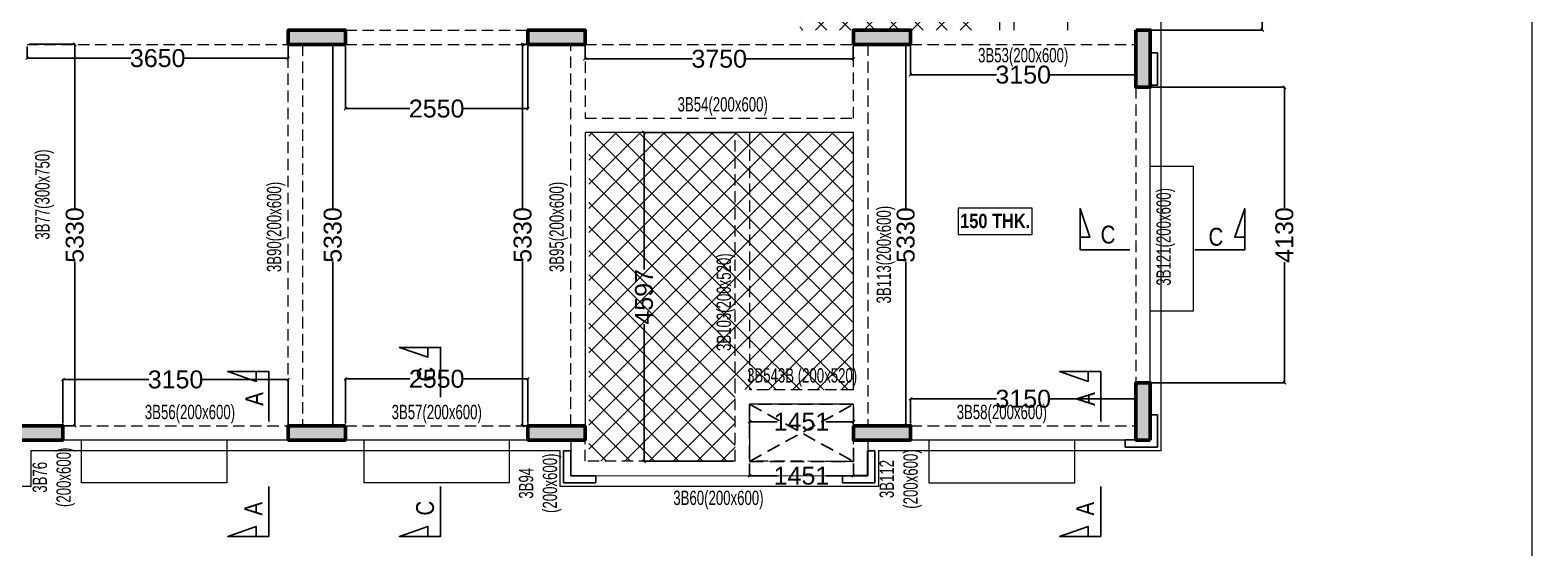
# Model space of a CAD drawing. Header units: millimetres. Extents: x 26 to 37382, y 45 to 77360.
# Drawn here: x 16385 to 37382, y 28211 to 35450 of the extents above; entities that cross this region are included whole.
import ezdxf
from ezdxf.enums import TextEntityAlignment as Align

# ---------------------------------------------------------------- set-up
doc = ezdxf.new("R2010")
doc.units = ezdxf.units.MM
for name, pattern in [('CONTINU', [0]), ('DASHED', [0.75, 0.5, -0.25]), ('HIDDEN', [9.525, 6.35, -3.175])]:
    doc.linetypes.add(name, pattern=pattern)
for name, color, linetype, lineweight in [('A-BOXING PROJECTION', 8, 'Continuous', 9), ('A-CLMN', 5, 'Continuous', 50), ('A-CONC-PATT', 253, 'Continuous', 0), ('S - BEAM', 7, 'Continuous', 13), ('S - BEAM TXT', 30, 'Continuous', 13), ('S - SLAB TXT', 2, 'Continuous', 13), ('STR-Stair', 1, 'Continuous', 13)]:
    doc.layers.add(name, color=color, linetype=linetype, lineweight=lineweight)
for name, color, linetype in [('BAND DETAILS', 2, 'Continuous'), ('S-DIM', 8, 'Continuous'), ('SECTION', 4, 'CONTINU'), ('SL-FW-HIDDEN', 1, 'Continuous'), ('TOILET SUNK BY80', 240, 'Continuous')]:
    doc.layers.add(name, color=color, linetype=linetype)
doc.styles.add('S - GRID TXT', font='ARIALNB.TTF')
doc.styles.add('SED', font='ARIALN.TTF', dxfattribs={"height": 50})
doc.styles.add('SOBHA', font='arial.ttf')
doc.styles.add('TITLE', font='tahoma.ttf')
doc.dimstyles.new('S--20', dxfattribs={"dimscale": 20, "dimtxt": 12.5, "dimasz": 2, "dimexe": 0.25, "dimexo": 1.5, "dimgap": 0.1, "dimtad": 0, "dimdec": 0, "dimrnd": 0.0005, "dimzin": 0, "dimdsep": 46, "dimtxsty": 'SOBHA', "dimblk": 'OBLIQUE', "dimcen": 0.09, "dimclrd": 8, "dimclre": 8, "dimclrt": 4, "dimadec": 0, "dimazin": 0, "dimtfac": 1, "dimtdec": 0, "dimtofl": 0, "dimtmove": 0, "dimatfit": 3, "dimfxl": 0.18, "dimtolj": 1, "dimtzin": 0, "dimlwd": -1, "dimlwe": -1, "dimarcsym": 0})

# ---------------------------------------------------------------- blocks, each defined once
blk = doc.blocks.new('*U82')
at = {"layer": 'SL-FW-HIDDEN', "linetype": 'HIDDEN', "ltscale": 30}
for p, q in [((798, 1451), (0, 0)), ((0, 1451), (798, 0))]:
    blk.add_line(p, q, dxfattribs=at)
blk.add_lwpolyline([(0, 1451), (798, 1451), (798, 0), (0, 0)], close=True, dxfattribs=at)
at = {"layer": 'SL-FW-HIDDEN', "linetype": 'DASHED', "ltscale": 250, "style": 'TITLE'}
blk.add_attdef('DECRIPTION', text='', height=125, dxfattribs=at).set_placement((960, 116), align=Align.MIDDLE_CENTER)
blk = doc.blocks.new('SECOND FLOOR ROOF FRAMING LAYOUT')
at = {"layer": 'TOILET SUNK BY80'}
h = blk.add_hatch(dxfattribs=at)
h.set_pattern_fill('ANSI37', color=256, scale=75, style=0)
h.paths.add_polyline_path([(126874, -2567354), (124075, -2567355), (124074, -2569355), (125625, -2569354), (125625, -2569354), (126874, -2569354)])
h.paths.add_polyline_path([(126523, -2569354), (126875, -2569354), (126873, -2568959), (126521, -2568959)])
h = blk.add_hatch(dxfattribs=at)
h.set_pattern_fill('ANSI37', color=256, scale=75, style=0)
h.set_pattern_definition([(45, (100680.32, -710904.03), (-168.379802, 168.379802), []), (135, (100680.32, -710904.03), (-168.379802, -168.379802), [])])
h.paths.add_polyline_path([(124825, -2570784), (123374, -2570784), (123374, -2574384), (124825, -2574385)])
h.paths.add_polyline_path([(124873, -2575382), (124873, -2575381), (123374, -2575381), (123373, -2575382)])
h.paths.add_polyline_path([(123373, -2572396), (123374, -2572390), (123374, -2570784), (121124, -2570784), (121124, -2574884), (121124, -2574884), (121124, -2575084), (121124, -2575380), (123174, -2575381), (123174, -2574374), (123373, -2574380)])
at = {"layer": 'S - BEAM', "linetype": 'HIDDEN', "ltscale": 25}
for p, q in [((117724, -2569354, 0), (120274, -2569354, 0)), ((113274, -2569554), (116924, -2569554)), ((116924, -2574884), (116924, -2569554, 0)), ((116924, -2569554, 0), (116924, -2569554, 0)), ((117124, -2569554, 0), (117124, -2574884)), ((117724, -2569554, 0), (120274, -2569554, 0)), ((120874, -2574884, 0), (120874, -2569554)), ((121074, -2569554), (124824, -2569554, 0)), ((121074, -2569554), (121074, -2570584)), ((124825, -2570584, -1), (124825, -2569554, 0)), ((125025, -2569554, 0), (125025, -2574884, 0)), ((125624, -2569554, 0), (128774, -2569554, 0)), ((128775, -2570154), (128775, -2574284)), ((121074, -2570584), (124825, -2570584)), ((113774, -2574884, 0), (116924, -2574884, 0)), ((117724, -2574884, 0), (120274, -2574884, 0)), ((125625, -2574884, 0), (128775, -2574884, 0)), ((121075, -2575380, 1), (121075, -2575084, 0)), ((124825, -2575382, 1), (124825, -2575084, 0)), ((123174, -2575381, 1), (121075, -2575380, 1)), ((124825, -2575382, 1), (123374, -2575381, 1)), ((120875, -2575580, 1), (121075, -2575580, 1)), ((125025, -2575580, 1), (124825, -2575580, 1))]:
    blk.add_line(p, q, dxfattribs=at)
at = {"layer": 'S - BEAM', "linetype": 'ByBlock', "ltscale": 25}
for p, q in [((128975, -2574284), (128975, -2570154)), ((123374, -2570784), (121074, -2570784)), ((121074, -2570784), (121074, -2574884, 0)), ((124825, -2570784), (123374, -2570784)), ((124825, -2574384), (124825, -2570784, -1)), ((124825, -2574884, 0), (124825, -2574584)), ((124825, -2574884, 0), (124825, -2574584)), ((116924, -2575084, 0), (113774, -2575084, 0)), ((120274, -2575084, 0), (117724, -2575084)), ((120875, -2575084, 0), (120875, -2575580, 1)), ((125025, -2575084, 0), (125025, -2575580, 1)), ((128775, -2575084, 0), (125625, -2575084, 0)), ((121075, -2575580, 1), (124825, -2575583, 1))]:
    blk.add_line(p, q, dxfattribs=at)
at = {"layer": 'S - BEAM', "linetype": 'HIDDEN', "ltscale": 25}
for points, elevation in [([(126874, -2569354), (126874, -2567354)], 0), ([(123174, -2574384), (123174, -2570784)], 1), ([(123374, -2570784), (123374, -2574384)], 1), ([(123174, -2575381), (123174, -2574384)], 1), ([(124825, -2574384), (123374, -2574384)], -1)]:
    blk.add_lwpolyline(points, dxfattribs=dict(at, elevation=elevation))
at = {"layer": 'S - BEAM', "linetype": 'ByBlock', "ltscale": 25}
for points, elevation in [([(127074, -2569354), (127074, -2568404)], -2), ([(127824, -2569354), (127824, -2568404)], -1), ([(124825, -2574584), (123374, -2574584)], -1), ([(123374, -2574584), (123374, -2575381)], 1)]:
    blk.add_lwpolyline(points, dxfattribs=dict(at, elevation=elevation))
at = {"layer": 'S - BEAM', "color": 7, "linetype": 'ByBlock'}
blk.add_lwpolyline([(128975, -2571255), (129575, -2571255), (129575, -2573285), (128975, -2573285)], dxfattribs=at)
at = {"layer": 'S - BEAM', "color": 7, "linetype": 'ByBlock', "elevation": 0}
for points in [[(116064, -2575085), (116064, -2575684), (114034, -2575684), (114034, -2575084)], [(120014, -2575084), (120014, -2575684), (117984, -2575684), (117984, -2575084)], [(127914, -2575086), (127914, -2575686), (125885, -2575686), (125886, -2575086)]]:
    blk.add_lwpolyline(points, dxfattribs=at)
at = {"layer": 'S - SLAB TXT', "color": 9, "elevation": 0}
blk.add_lwpolyline([(126290, -2572210), (127326, -2572210), (127326, -2571845), (126290, -2571845)], close=True, dxfattribs=at)
at = {"layer": 'SL-FW-HIDDEN', "color": 3, "linetype": 'DASHED', "lineweight": 5, "ltscale": 30, "xscale": -1.000000000000014, "rotation": 90}
blk.add_blockref('*U82', (124825, -2574584), dxfattribs=at)
at = {"layer": 'S - BEAM TXT', "char_height": 200, "attachment_point": 8, "style": 'S - GRID TXT'}
for s, insert in [('{\\fSwis721 LtCn BT|b0|i0|c0|p34;\\W0.9;3B53(200x600)}', (127199, -2569865, 1)), ('{\\fSwis721 LtCn BT|b0|i0|c0|p34;\\W0.9;3B54(200x600)}', (122998, -2570552, -1)), ('{\\fSwis721 LtCn BT|b0|i0|c0|p34;\\W0.9;3B543B (200x520)}', (124108, -2574340, 3)), ('{\\fSwis721 LtCn BT|b0|i0|c0|p34;\\W0.9;3B56(200x600)}', (115550, -2574852, 0)), ('{\\fSwis721 LtCn BT|b0|i0|c0|p34;\\W0.9;3B57(200x600)}', (119000, -2574852, 0)), ('{\\fSwis721 LtCn BT|b0|i0|c0|p34;\\W0.9;3B58(200x600)}', (126900, -2574852, 0)), ('{\\fSwis721 LtCn BT|b0|i0|c0|p34;\\W0.9;3B60(200x600)}', (122938, -2576052, 0))]:
    blk.add_mtext(s, dxfattribs=dict(at, insert=insert))
at = {"layer": 'S - BEAM TXT', "char_height": 200, "attachment_point": 8, "rotation": 90, "style": 'S - GRID TXT'}
for s, insert in [('{\\fSwis721 LtCn BT|b0|i0|c0|p34;\\W0.9;3B77(300x750)}', (113647, -2571653, 1)), ('{\\fSwis721 LtCn BT|b0|i0|c0|p34;\\W0.9;3B90(200x600)}', (116886, -2572106, 0)), ('{\\fSwis721 LtCn BT|b0|i0|c0|p34;\\W0.9;3B95(200x600)}', (120836, -2572106, 1)), ('{\\fSwis721 LtCn BT|b0|i0|c0|p34;\\W0.9;3B121(200x600)}', (129322, -2572244, 0)), ('{\\fSwis721 LtCn BT|b0|i0|c0|p34;\\W0.9;3B113(200x600)}', (125410, -2572493, 0)), ('{\\fSwis721 LtCn BT|b0|i0|c0|p34;\\W0.9;3B103(200x520)}', (123173, -2573157, -1)), ('{\\fSwis721 LtCn BT|b0|i0|c0|p34;\\W0.9;3B76\\P(200x600)}', (113944, -2575605, 0)), ('{\\fSwis721 LtCn BT|b0|i0|c0|p34;\\W0.9;3B94\\P(200x600)}', (120742, -2575688, 1)), ('{\\fSwis721 LtCn BT|b0|i0|c0|p34;\\W0.9;3B112\\P(200x600)}', (125784, -2575629, 0))]:
    blk.add_mtext(s, dxfattribs=dict(at, insert=insert))
at = {"layer": 'S - SLAB TXT', "linetype": 'Continuous', "style": 'S - GRID TXT'}
blk.add_text('150 THK.', height=200, rotation=0.0107, dxfattribs=at).set_placement((126317, -2572122, 0))
blk = doc.blocks.new('FFR')
at = {"layer": 'A-CONC-PATT'}
h = blk.add_hatch(color=256, dxfattribs=at)
h.dxf.hatch_style = 1
h.paths.add_polyline_path([(11850, 5730), (11850, 5530), (12650, 5530), (12650, 5730)])
h = blk.add_hatch(color=256, dxfattribs=at)
h.dxf.hatch_style = 1
h.paths.add_polyline_path([(15200, 5730), (15200, 5530), (16000, 5530), (16000, 5730)])
h = blk.add_hatch(color=256, dxfattribs=at)
h.dxf.hatch_style = 1
h.paths.add_polyline_path([(19750, 5730), (19750, 5530), (20550, 5530), (20550, 5730)])
h = blk.add_hatch(color=256, dxfattribs=at)
h.dxf.hatch_style = 1
h.paths.add_polyline_path([(23900, 5730), (23700, 5730), (23700, 4930), (23900, 4930)])
h = blk.add_hatch(color=256, dxfattribs=at)
h.dxf.hatch_style = 1
h.paths.add_polyline_path([(23700, 0), (23900, 0), (23900, 800), (23700, 800)])
h = blk.add_hatch(color=256, dxfattribs=at)
h.dxf.hatch_style = 1
h.paths.add_polyline_path([(23700, 0), (23900, 0), (23900, 800), (23700, 800)])
h = blk.add_hatch(color=256, dxfattribs=at)
h.dxf.hatch_style = 1
h.paths.add_polyline_path([(8700, 0), (8700, 200), (7900, 200), (7900, 0)])
h = blk.add_hatch(color=256, dxfattribs=at)
h.dxf.hatch_style = 1
h.paths.add_polyline_path([(12650, 0), (12650, 200), (11850, 200), (11850, 0)])
h = blk.add_hatch(color=256, dxfattribs=at)
h.dxf.hatch_style = 1
h.paths.add_polyline_path([(16000, 0), (16000, 200), (15200, 200), (15200, 0)])
h = blk.add_hatch(color=256, dxfattribs=at)
h.dxf.hatch_style = 1
h.paths.add_polyline_path([(20550, 0), (20550, 200), (19750, 200), (19750, 0)])
at = {"layer": 'A-CLMN'}
for points in [[(11850, 5530), (12650, 5530), (12650, 5730), (11850, 5730)], [(16000, 5530), (15200, 5530), (15200, 5730), (16000, 5730)], [(19750, 5530), (20550, 5530), (20550, 5730), (19750, 5730)], [(23900, 0), (23700, 0), (23700, 800), (23900, 800)], [(23900, 0), (23700, 0), (23700, 800), (23900, 800)], [(16000, 200), (15200, 200), (15200, 0), (16000, 0)]]:
    blk.add_lwpolyline(points, close=True, dxfattribs=at)
for points, elevation in [([(23700, 5730), (23900, 5730), (23900, 4930), (23700, 4930)], 1), ([(7900, 200), (8700, 200), (8700, 0), (7900, 0)], 1), ([(12650, 200), (12650, 0), (11850, 0), (11850, 200)], 0), ([(19750, 200), (20550, 200), (20550, 0), (19750, 0)], 1)]:
    blk.add_lwpolyline(points, close=True, dxfattribs=dict(at, elevation=elevation))
blk = doc.blocks.new('ELEVATION FEATURE - ELEVATION FEATURE-2962623-SECOND FLOOR LEVEL')
at = {"layer": 'A-BOXING PROJECTION', "color": 2}
for p, q in [((5002168, 4963066), (5002168, 4952096)), ((4987078, 4952096), (4986368, 4952096)), ((4986368, 4952096), (4986368, 4951596)), ((4993058, 4952096), (4987078, 4952096)), ((4993768, 4952096), (4993058, 4952096)), ((4993768, 4951596), (4993768, 4952096)), ((5000958, 4952096), (4998218, 4952096)), ((4998218, 4952096), (4998218, 4951596)), ((5002168, 4952096), (5000958, 4952096)), ((4986368, 4951596), (4981918, 4951596)), ((4998218, 4951596), (4993768, 4951596))]:
    blk.add_line(p, q, dxfattribs=at)
at = {"layer": 'A-BOXING PROJECTION', "color": 2, "lineweight": 25}
for p, q in [((5002118, 4957656), (5002018, 4957656)), ((5002018, 4957656), (5002018, 4957206)), ((5002118, 4957206), (5002118, 4957656)), ((5002018, 4957206), (5002118, 4957206)), ((5002118, 4952596), (5002018, 4952596)), ((5002018, 4952596), (5002018, 4952246)), ((5002118, 4952146), (5002118, 4952596)), ((5002018, 4952246), (5001668, 4952246)), ((5001668, 4952246), (5001668, 4952146)), ((4993918, 4952096), (4993818, 4952096)), ((4993818, 4952096), (4993818, 4951646)), ((4993918, 4951746), (4993918, 4952096)), ((4998168, 4952096), (4998068, 4952096)), ((4998068, 4952096), (4998068, 4951746)), ((4998168, 4951646), (4998168, 4952096)), ((5001668, 4952146), (5002118, 4952146)), ((4994268, 4951746), (4993918, 4951746)), ((4994268, 4951646), (4994268, 4951746)), ((4998068, 4951746), (4997718, 4951746)), ((4997718, 4951746), (4997718, 4951646)), ((4993818, 4951646), (4994268, 4951646)), ((4997718, 4951646), (4998168, 4951646))]:
    blk.add_line(p, q, dxfattribs=at)
blk = doc.blocks.new('A$C420997f2')
at = {"layer": 'SECTION', "color": 5, "ltscale": 1000, "elevation": 0}
for points in [[(23416, 1460), (22719, 1460), (22719, 2035), (22858, 1637), (22719, 1637)], [(24324, 1460), (25021, 1460), (25021, 2035), (24882, 1637), (25021, 1637)], [(13779, -602), (13779, 95), (13204, 95), (13602, -44), (13602, 95)], [(11379, -940), (11379, -243), (10804, -243), (11202, -382), (11202, -243)], [(23008, -940), (23008, -243), (22433, -243), (22831, -382), (22831, -243)], [(11379, -1850), (11379, -2547), (10804, -2547), (11202, -2408), (11202, -2547)], [(13779, -1850), (13779, -2547), (13204, -2547), (13602, -2408), (13602, -2547)], [(23008, -1850), (23008, -2547), (22433, -2547), (22831, -2408), (22831, -2547)]]:
    blk.add_lwpolyline(points, dxfattribs=at)
at = {"layer": 'SECTION', "linetype": 'Continuous', "style": 'SED'}
for s, rotation, p in [('C', 0.0105, (23007, 1546, 0)), ('C', 0.0105, (24515, 1516, 0)), ('C', 90, (13700, -384, 0)), ('A', 90, (11300, -722, 0)), ('A', 90, (22928, -722, 0)), ('A', 90, (11288, -2256, 0)), ('C', 90, (13687, -2256, 0)), ('A', 90, (22916, -2256, 0))]:
    blk.add_text(s, height=250, rotation=rotation, dxfattribs=at).set_placement(p)
blk = doc.blocks.new('_Oblique')
at = {"color": 0, "linetype": 'ByBlock', "lineweight": -2}
blk.add_line((-0.5, -0.5), (0.5, 0.5), dxfattribs=at)
blk = doc.blocks.new('*D379')
at = {"layer": 'Defpoints', "color": 0, "linetype": 'ByBlock', "transparency": 16777216}
for p in [(16345, 35250), (19995, 35250), (19995, 35056)]:
    blk.add_point(p, dxfattribs=at)
at = {"layer": 'S-DIM', "color": 8, "transparency": 16777216}
for p, q in [((16345, 35220), (16345, 35051)), ((19995, 35220), (19995, 35051)), ((16345, 35056), (17796, 35056)), ((19995, 35056), (18545, 35056))]:
    blk.add_line(p, q, dxfattribs=at)
at = {"layer": 'S-DIM', "color": 8, "linetype": 'ByBlock', "transparency": 16777216, "xscale": 40, "yscale": 40, "zscale": 40, "rotation": 180}
blk.add_blockref('_Oblique', (16345, 35056), dxfattribs=at)
at = {"layer": 'S-DIM', "color": 8, "linetype": 'ByBlock', "transparency": 16777216, "xscale": 40, "yscale": 40, "zscale": 40}
blk.add_blockref('_Oblique', (19995, 35056), dxfattribs=at)
at = {"layer": 'S-DIM', "color": 4, "linetype": 'ByBlock', "transparency": 16777216, "insert": (18170, 35056), "char_height": 250, "attachment_point": 5, "style": 'SOBHA'}
blk.add_mtext('\\A1;3650', dxfattribs=at)
blk = doc.blocks.new('*D268')
at = {"layer": 'Defpoints', "color": 0, "linetype": 'ByBlock', "transparency": 16777216}
for p in [(20795, 35250, 0), (23345, 35250, 0), (23345, 34351)]:
    blk.add_point(p, dxfattribs=at)
at = {"layer": 'S-DIM', "color": 8, "transparency": 16777216}
for p, q in [((20795, 35220), (20795, 34346)), ((23345, 35220), (23345, 34346)), ((20795, 34351), (21693, 34351)), ((23345, 34351), (22447, 34351))]:
    blk.add_line(p, q, dxfattribs=at)
at = {"layer": 'S-DIM', "color": 8, "linetype": 'ByBlock', "transparency": 16777216, "xscale": 40, "yscale": 40, "zscale": 40, "rotation": 180}
blk.add_blockref('_Oblique', (20795, 34351), dxfattribs=at)
at = {"layer": 'S-DIM', "color": 8, "linetype": 'ByBlock', "transparency": 16777216, "xscale": 40, "yscale": 40, "zscale": 40}
blk.add_blockref('_Oblique', (23345, 34351), dxfattribs=at)
at = {"layer": 'S-DIM', "color": 4, "linetype": 'ByBlock', "transparency": 16777216, "insert": (22070, 34351), "char_height": 250, "attachment_point": 5, "style": 'SOBHA'}
blk.add_mtext('\\A1;2550', dxfattribs=at)
blk = doc.blocks.new('*D380')
at = {"layer": 'Defpoints', "color": 0, "linetype": 'ByBlock', "transparency": 16777216}
for p in [(24145, 35250), (27895, 35250, 0), (27895, 35047)]:
    blk.add_point(p, dxfattribs=at)
at = {"layer": 'S-DIM', "color": 8, "transparency": 16777216}
for p, q in [((24145, 35220), (24145, 35042)), ((27895, 35220), (27895, 35042)), ((24145, 35047), (25646, 35047)), ((27895, 35047), (26395, 35047))]:
    blk.add_line(p, q, dxfattribs=at)
at = {"layer": 'S-DIM', "color": 8, "linetype": 'ByBlock', "transparency": 16777216, "xscale": 40, "yscale": 40, "zscale": 40, "rotation": 180}
blk.add_blockref('_Oblique', (24145, 35047), dxfattribs=at)
at = {"layer": 'S-DIM', "color": 8, "linetype": 'ByBlock', "transparency": 16777216, "xscale": 40, "yscale": 40, "zscale": 40}
blk.add_blockref('_Oblique', (27895, 35047), dxfattribs=at)
at = {"layer": 'S-DIM', "color": 4, "linetype": 'ByBlock', "transparency": 16777216, "insert": (26020, 35047), "char_height": 250, "attachment_point": 5, "style": 'SOBHA'}
blk.add_mtext('\\A1;3750', dxfattribs=at)
blk = doc.blocks.new('*D269')
at = {"layer": 'Defpoints', "color": 0, "linetype": 'ByBlock', "transparency": 16777216}
for p in [(28695, 35250, 0), (31845, 35250, 0), (31845, 34825)]:
    blk.add_point(p, dxfattribs=at)
at = {"layer": 'S-DIM', "color": 8, "transparency": 16777216}
for p, q in [((28695, 35220), (28695, 34820)), ((31845, 35220), (31845, 34820)), ((28695, 34825), (29896, 34825)), ((31845, 34825), (30645, 34825))]:
    blk.add_line(p, q, dxfattribs=at)
at = {"layer": 'S-DIM', "color": 8, "linetype": 'ByBlock', "transparency": 16777216, "xscale": 40, "yscale": 40, "zscale": 40, "rotation": 180}
blk.add_blockref('_Oblique', (28695, 34825), dxfattribs=at)
at = {"layer": 'S-DIM', "color": 8, "linetype": 'ByBlock', "transparency": 16777216, "xscale": 40, "yscale": 40, "zscale": 40}
blk.add_blockref('_Oblique', (31845, 34825), dxfattribs=at)
at = {"layer": 'S-DIM', "color": 4, "linetype": 'ByBlock', "transparency": 16777216, "insert": (30270, 34825), "char_height": 250, "attachment_point": 5, "style": 'SOBHA'}
blk.add_mtext('\\A1;3150', dxfattribs=at)
blk = doc.blocks.new('*D381')
at = {"layer": 'Defpoints', "color": 0, "linetype": 'ByBlock', "transparency": 16777216}
for p in [(26445, 30219, 1), (27896, 30220), (27896, 29975)]:
    blk.add_point(p, dxfattribs=at)
at = {"layer": 'S-DIM', "color": 8, "transparency": 16777216}
for p, q in [((26445, 30189), (26445, 29970)), ((27896, 30190), (27896, 29970)), ((26445, 29975), (26831, 29975)), ((27896, 29975), (27510, 29975))]:
    blk.add_line(p, q, dxfattribs=at)
at = {"layer": 'S-DIM', "color": 8, "linetype": 'ByBlock', "transparency": 16777216, "xscale": 40, "yscale": 40, "zscale": 40, "rotation": 180}
blk.add_blockref('_Oblique', (26445, 29975), dxfattribs=at)
at = {"layer": 'S-DIM', "color": 8, "linetype": 'ByBlock', "transparency": 16777216, "xscale": 40, "yscale": 40, "zscale": 40}
blk.add_blockref('_Oblique', (27896, 29975), dxfattribs=at)
at = {"layer": 'S-DIM', "color": 4, "linetype": 'ByBlock', "transparency": 16777216, "insert": (27170, 29975), "char_height": 250, "attachment_point": 5, "style": 'SOBHA'}
blk.add_mtext('\\A1;1451', dxfattribs=at)
blk = doc.blocks.new('*D382')
at = {"layer": 'Defpoints', "color": 0, "linetype": 'ByBlock', "transparency": 16777216}
for p in [(26445, 29422), (27896, 29421, 1), (27896, 29220)]:
    blk.add_point(p, dxfattribs=at)
at = {"layer": 'S-DIM', "color": 8, "transparency": 16777216}
for p, q in [((26445, 29392), (26445, 29215)), ((26445, 29220), (26831, 29220)), ((27896, 29220), (27510, 29220)), ((27896, 29391), (27896, 29215))]:
    blk.add_line(p, q, dxfattribs=at)
at = {"layer": 'S-DIM', "color": 8, "linetype": 'ByBlock', "transparency": 16777216, "xscale": 40, "yscale": 40, "zscale": 40, "rotation": 180}
blk.add_blockref('_Oblique', (26445, 29220), dxfattribs=at)
at = {"layer": 'S-DIM', "color": 8, "linetype": 'ByBlock', "transparency": 16777216, "xscale": 40, "yscale": 40, "zscale": 40}
blk.add_blockref('_Oblique', (27896, 29220), dxfattribs=at)
at = {"layer": 'S-DIM', "color": 4, "linetype": 'ByBlock', "transparency": 16777216, "insert": (27170, 29220), "char_height": 250, "attachment_point": 5, "style": 'SOBHA'}
blk.add_mtext('\\A1;1451', dxfattribs=at)
blk = doc.blocks.new('*D317')
at = {"layer": 'Defpoints', "color": 0, "linetype": 'ByBlock', "transparency": 16777216}
for p in [(19995, 30565), (16845, 29920, 1), (19995, 29920)]:
    blk.add_point(p, dxfattribs=at)
at = {"layer": 'S-DIM', "color": 8, "transparency": 16777216}
for p, q in [((16845, 29950), (16845, 30570)), ((16845, 30565), (18046, 30565)), ((19995, 30565), (18795, 30565)), ((19995, 29950), (19995, 30570))]:
    blk.add_line(p, q, dxfattribs=at)
at = {"layer": 'S-DIM', "color": 8, "linetype": 'ByBlock', "transparency": 16777216, "xscale": 40, "yscale": 40, "zscale": 40, "rotation": 180}
blk.add_blockref('_Oblique', (16845, 30565), dxfattribs=at)
at = {"layer": 'S-DIM', "color": 8, "linetype": 'ByBlock', "transparency": 16777216, "xscale": 40, "yscale": 40, "zscale": 40}
blk.add_blockref('_Oblique', (19995, 30565), dxfattribs=at)
at = {"layer": 'S-DIM', "color": 4, "linetype": 'ByBlock', "transparency": 16777216, "insert": (18420, 30565), "char_height": 250, "attachment_point": 5, "style": 'SOBHA'}
blk.add_mtext('\\A1;3150', dxfattribs=at)
blk = doc.blocks.new('*D234')
at = {"layer": 'Defpoints', "color": 0, "linetype": 'ByBlock', "transparency": 16777216}
for p in [(23345, 30574), (20795, 29920, 0), (23345, 29920, 0)]:
    blk.add_point(p, dxfattribs=at)
at = {"layer": 'S-DIM', "color": 8, "transparency": 16777216}
for p, q in [((20795, 29950), (20795, 30579)), ((20795, 30574), (21693, 30574)), ((23345, 30574), (22447, 30574)), ((23345, 29950), (23345, 30579))]:
    blk.add_line(p, q, dxfattribs=at)
at = {"layer": 'S-DIM', "color": 8, "linetype": 'ByBlock', "transparency": 16777216, "xscale": 40, "yscale": 40, "zscale": 40, "rotation": 180}
blk.add_blockref('_Oblique', (20795, 30574), dxfattribs=at)
at = {"layer": 'S-DIM', "color": 8, "linetype": 'ByBlock', "transparency": 16777216, "xscale": 40, "yscale": 40, "zscale": 40}
blk.add_blockref('_Oblique', (23345, 30574), dxfattribs=at)
at = {"layer": 'S-DIM', "color": 4, "linetype": 'ByBlock', "transparency": 16777216, "insert": (22070, 30574), "char_height": 250, "attachment_point": 5, "style": 'SOBHA'}
blk.add_mtext('\\A1;2550', dxfattribs=at)
blk = doc.blocks.new('*D235')
at = {"layer": 'Defpoints', "color": 0, "linetype": 'ByBlock', "transparency": 16777216}
for p in [(31846, 30295), (28696, 29919, 0), (31846, 29919, 0)]:
    blk.add_point(p, dxfattribs=at)
at = {"layer": 'S-DIM', "color": 8, "transparency": 16777216}
for p, q in [((28696, 29949), (28696, 30300)), ((28696, 30295), (29896, 30295)), ((31846, 30295), (30646, 30295)), ((31846, 29949), (31846, 30300))]:
    blk.add_line(p, q, dxfattribs=at)
at = {"layer": 'S-DIM', "color": 8, "linetype": 'ByBlock', "transparency": 16777216, "xscale": 40, "yscale": 40, "zscale": 40, "rotation": 180}
blk.add_blockref('_Oblique', (28696, 30295), dxfattribs=at)
at = {"layer": 'S-DIM', "color": 8, "linetype": 'ByBlock', "transparency": 16777216, "xscale": 40, "yscale": 40, "zscale": 40}
blk.add_blockref('_Oblique', (31846, 30295), dxfattribs=at)
at = {"layer": 'S-DIM', "color": 4, "linetype": 'ByBlock', "transparency": 16777216, "insert": (30271, 30295), "char_height": 250, "attachment_point": 5, "style": 'SOBHA'}
blk.add_mtext('\\A1;3150', dxfattribs=at)
blk = doc.blocks.new('*D324')
at = {"layer": 'Defpoints', "color": 0, "linetype": 'ByBlock', "transparency": 16777216}
for p in [(16345, 35250), (17011, 35250), (16345, 29920, 1)]:
    blk.add_point(p, dxfattribs=at)
at = {"layer": 'S-DIM', "color": 8, "transparency": 16777216}
for p, q in [((16375, 35250), (17016, 35250)), ((17011, 35250), (17011, 32960)), ((17011, 29920), (17011, 32210)), ((16375, 29920), (17016, 29920))]:
    blk.add_line(p, q, dxfattribs=at)
at = {"layer": 'S-DIM', "color": 8, "linetype": 'ByBlock', "transparency": 16777216, "xscale": 40, "yscale": 40, "zscale": 40}
for p, rotation in [((17011, 35250), 90), ((17011, 29920), 270)]:
    blk.add_blockref('_Oblique', p, dxfattribs=dict(at, rotation=rotation))
at = {"layer": 'S-DIM', "color": 4, "linetype": 'ByBlock', "transparency": 16777216, "insert": (17011, 32585), "char_height": 250, "attachment_point": 5, "rotation": 90, "style": 'SOBHA'}
blk.add_mtext('\\A1;5330', dxfattribs=at)
blk = doc.blocks.new('*D335')
at = {"layer": 'Defpoints', "color": 0, "linetype": 'ByBlock', "transparency": 16777216}
for p in [(20195, 35250, 0), (20195, 29920), (20618, 29920)]:
    blk.add_point(p, dxfattribs=at)
at = {"layer": 'S-DIM', "color": 8, "transparency": 16777216}
for p, q in [((20225, 35250), (20623, 35250)), ((20618, 35250), (20618, 32960)), ((20618, 29920), (20618, 32210)), ((20225, 29920), (20623, 29920))]:
    blk.add_line(p, q, dxfattribs=at)
at = {"layer": 'S-DIM', "color": 8, "linetype": 'ByBlock', "transparency": 16777216, "xscale": 40, "yscale": 40, "zscale": 40}
for p, rotation in [((20618, 35250), 90), ((20618, 29920), 270)]:
    blk.add_blockref('_Oblique', p, dxfattribs=dict(at, rotation=rotation))
at = {"layer": 'S-DIM', "color": 4, "linetype": 'ByBlock', "transparency": 16777216, "insert": (20618, 32585), "char_height": 250, "attachment_point": 5, "rotation": 90, "style": 'SOBHA'}
blk.add_mtext('\\A1;5330', dxfattribs=at)
blk = doc.blocks.new('*D338')
at = {"layer": 'Defpoints', "color": 0, "linetype": 'ByBlock', "transparency": 16777216}
for p in [(23272, 35250), (23945, 35250), (23945, 29920, 0)]:
    blk.add_point(p, dxfattribs=at)
at = {"layer": 'S-DIM', "color": 8, "transparency": 16777216}
for p, q in [((23915, 35250), (23267, 35250)), ((23272, 35250), (23272, 32960)), ((23272, 29920), (23272, 32210)), ((23915, 29920), (23267, 29920))]:
    blk.add_line(p, q, dxfattribs=at)
at = {"layer": 'S-DIM', "color": 8, "linetype": 'ByBlock', "transparency": 16777216, "xscale": 40, "yscale": 40, "zscale": 40}
for p, rotation in [((23272, 35250), 90), ((23272, 29920), 270)]:
    blk.add_blockref('_Oblique', p, dxfattribs=dict(at, rotation=rotation))
at = {"layer": 'S-DIM', "color": 4, "linetype": 'ByBlock', "transparency": 16777216, "insert": (23272, 32585), "char_height": 250, "attachment_point": 5, "rotation": 90, "style": 'SOBHA'}
blk.add_mtext('\\A1;5330', dxfattribs=at)
blk = doc.blocks.new('*D249')
at = {"layer": 'Defpoints', "color": 0, "linetype": 'ByBlock', "transparency": 16777216}
for p in [(24969, 34020), (26245, 34020, 1), (26245, 29422, 1)]:
    blk.add_point(p, dxfattribs=at)
at = {"layer": 'S-DIM', "color": 8, "transparency": 16777216}
for p, q in [((26215, 34020), (24964, 34020)), ((24969, 34020), (24969, 32101)), ((24969, 29422), (24969, 31341)), ((26215, 29422), (24964, 29422))]:
    blk.add_line(p, q, dxfattribs=at)
at = {"layer": 'S-DIM', "color": 8, "linetype": 'ByBlock', "transparency": 16777216, "xscale": 40, "yscale": 40, "zscale": 40}
for p, rotation in [((24969, 34020), 90), ((24969, 29422), 270)]:
    blk.add_blockref('_Oblique', p, dxfattribs=dict(at, rotation=rotation))
at = {"layer": 'S-DIM', "color": 4, "linetype": 'ByBlock', "transparency": 16777216, "insert": (24969, 31721), "char_height": 250, "attachment_point": 5, "rotation": 90, "style": 'SOBHA'}
blk.add_mtext('\\A1;4597', dxfattribs=at)
blk = doc.blocks.new('*D228')
at = {"layer": 'Defpoints', "color": 0, "linetype": 'ByBlock', "transparency": 16777216}
for p in [(28096, 35249, 0), (28096, 29919, 0), (28628, 29919)]:
    blk.add_point(p, dxfattribs=at)
at = {"layer": 'S-DIM', "color": 8, "transparency": 16777216}
for p, q in [((28126, 35249), (28633, 35249)), ((28628, 35249), (28628, 32959)), ((28628, 29919), (28628, 32209)), ((28126, 29919), (28633, 29919))]:
    blk.add_line(p, q, dxfattribs=at)
at = {"layer": 'S-DIM', "color": 8, "linetype": 'ByBlock', "transparency": 16777216, "xscale": 40, "yscale": 40, "zscale": 40}
for p, rotation in [((28628, 35249), 90), ((28628, 29919), 270)]:
    blk.add_blockref('_Oblique', p, dxfattribs=dict(at, rotation=rotation))
at = {"layer": 'S-DIM', "color": 4, "linetype": 'ByBlock', "transparency": 16777216, "insert": (28628, 32584), "char_height": 250, "attachment_point": 5, "rotation": 90, "style": 'SOBHA'}
blk.add_mtext('\\A1;5330', dxfattribs=at)
blk = doc.blocks.new('*D231')
at = {"layer": 'Defpoints', "color": 0, "linetype": 'ByBlock', "transparency": 16777216}
for p in [(31845, 34650, 1), (31845, 30520, 0), (33922, 30520)]:
    blk.add_point(p, dxfattribs=at)
at = {"layer": 'S-DIM', "color": 8, "transparency": 16777216}
for p, q in [((31875, 34650), (33927, 34650)), ((33922, 34650), (33922, 32965)), ((33922, 30520), (33922, 32205)), ((31875, 30520), (33927, 30520))]:
    blk.add_line(p, q, dxfattribs=at)
at = {"layer": 'S-DIM', "color": 8, "linetype": 'ByBlock', "transparency": 16777216, "xscale": 40, "yscale": 40, "zscale": 40}
for p, rotation in [((33922, 34650), 90), ((33922, 30520), 270)]:
    blk.add_blockref('_Oblique', p, dxfattribs=dict(at, rotation=rotation))
at = {"layer": 'S-DIM', "color": 4, "linetype": 'ByBlock', "transparency": 16777216, "insert": (33922, 32585), "char_height": 250, "attachment_point": 5, "rotation": 90, "style": 'SOBHA'}
blk.add_mtext('\\A1;4130', dxfattribs=at)
blk = doc.blocks.new('*D232')
at = {"layer": 'Defpoints', "color": 0, "linetype": 'ByBlock', "transparency": 16777216}
for p in [(32045, 36850, 0), (33613, 36850), (32045, 35450, 1)]:
    blk.add_point(p, dxfattribs=at)
at = {"layer": 'S-DIM', "color": 8, "transparency": 16777216}
for p, q in [((32075, 36850), (33618, 36850)), ((33613, 36850), (33613, 36513)), ((33613, 35450), (33613, 35787)), ((32075, 35450), (33618, 35450))]:
    blk.add_line(p, q, dxfattribs=at)
at = {"layer": 'S-DIM', "color": 8, "linetype": 'ByBlock', "transparency": 16777216, "xscale": 40, "yscale": 40, "zscale": 40}
for p, rotation in [((33613, 36850), 90), ((33613, 35450), 270)]:
    blk.add_blockref('_Oblique', p, dxfattribs=dict(at, rotation=rotation))
at = {"layer": 'S-DIM', "color": 4, "linetype": 'ByBlock', "transparency": 16777216, "insert": (33613, 36150), "char_height": 250, "attachment_point": 5, "rotation": 90, "style": 'SOBHA'}
blk.add_mtext('\\A1;1400', dxfattribs=at)

msp = doc.modelspace()

# ---------------------------------------------------------------- linework, layer by layer
at = {"layer": 'STR-Stair', "linetype": 'ByBlock', "elevation": 0.1}
msp.add_lwpolyline([(25.7, 76081.6), (37382.5, 76081.6), (37382.5, 44.8), (25.7, 44.8)], close=True, dxfattribs=at)

# ---------------------------------------------------------------- block references
at = {"color": 1}
msp.add_blockref('SECOND FLOOR ROOF FRAMING LAYOUT', (-96928.8, 2604803.4), dxfattribs=at)
at = {"layer": 'A-BOXING PROJECTION'}
msp.add_blockref('ELEVATION FEATURE - ELEVATION FEATURE-2962623-SECOND FLOOR LEVEL', (-4969972.6, -4922525.9, -0.1), dxfattribs=at)
at = {"layer": 'BAND DETAILS', "linetype": 'ByBlock'}
for name, p in [('A$C420997f2', (8345.4, 30919.7)), ('FFR', (8145.4, 29719.7, -0.1))]:
    msp.add_blockref(name, p, dxfattribs=at)

# ---------------------------------------------------------------- dimensions: what is measured, and where the dimension line sits
at = {"layer": 'S-DIM', "linetype": 'ByBlock'}
for base, p1, p2, picture, middle in [((33613.4, 36849.7), (32045.4, 35449.6, 0.5), (32045.4, 36849.7, -0.1), '*D232', (33613.4, 36149.6)), ((17010.8, 35249.7), (16345.4, 29919.7, 0.8), (16345.4, 35249.7), '*D324', (17010.8, 32584.7)), ((20617.7, 29919.7), (20195.4, 35249.7, 0.1), (20195.4, 29919.7), '*D335', (20617.7, 32584.7)), ((23272.3, 35249.7), (23945.4, 29919.7, 0.1), (23945.4, 35249.7), '*D338', (23272.3, 32584.7)), ((28627.8, 29919), (28096, 35249, 0.2), (28095.8, 29919, 0.2), '*D228', (28627.8, 32584)), ((33922, 30519.7), (31845.4, 34649.6, 0.5), (31845.4, 30519.7, -0.1), '*D231', (33922, 32584.6)), ((24969.2, 34019.7), (26244.8, 29422.3, 0.6), (26244.8, 34019.7, 0.8), '*D249', (24969.2, 31721))]:
    dim = msp.add_linear_dim(base=base, p1=p1, p2=p2, angle=90, dimstyle='S--20', dxfattribs=at)
    dim.commit()
    dim.dimension.update_dxf_attribs({"geometry": picture, "text_midpoint": middle})
for base, p1, p2, picture, middle in [((19995.4, 35056), (16345.4, 35249.7), (19995.4, 35249.7), '*D379', (18170.4, 35056)), ((23345.4, 34350.7), (20795.4, 35249.7, -0.1), (23345.4, 35249.7, 0.1), '*D268', (22070.4, 34350.7)), ((27895.4, 35047.4), (24145.4, 35249.7), (27895.4, 35249.7, 0.1), '*D380', (26020.4, 35047.4)), ((31845.4, 34824.9), (28695.4, 35249.7, 0.1), (31845.4, 35249.7, 0.1), '*D269', (30270.4, 34824.9)), ((19995.4, 30564.7), (16845.4, 29919.7, 0.6), (19995.4, 29919.7), '*D317', (18420.4, 30564.7)), ((23345.4, 30573.6), (20795.4, 29919.7, 0.1), (23345.4, 29919.7, 0.1), '*D234', (22070.4, 30573.6)), ((31846.1, 30294.6), (28696.1, 29919, 0.4), (31846.1, 29919, 0.2), '*D235', (30271.1, 30294.6)), ((27896.1, 29975.3), (26444.8, 30219, 0.8), (27896.1, 30219.7), '*D381', (27170.4, 29975.3)), ((27895.9, 29219.7), (26444.8, 29422.1), (27895.9, 29421.1, 0.5), '*D382', (27170.3, 29219.7))]:
    dim = msp.add_linear_dim(base=base, p1=p1, p2=p2, dimstyle='S--20', dxfattribs=at)
    dim.commit()
    dim.dimension.update_dxf_attribs({"geometry": picture, "text_midpoint": middle})

doc.saveas('drawing.dxf')
